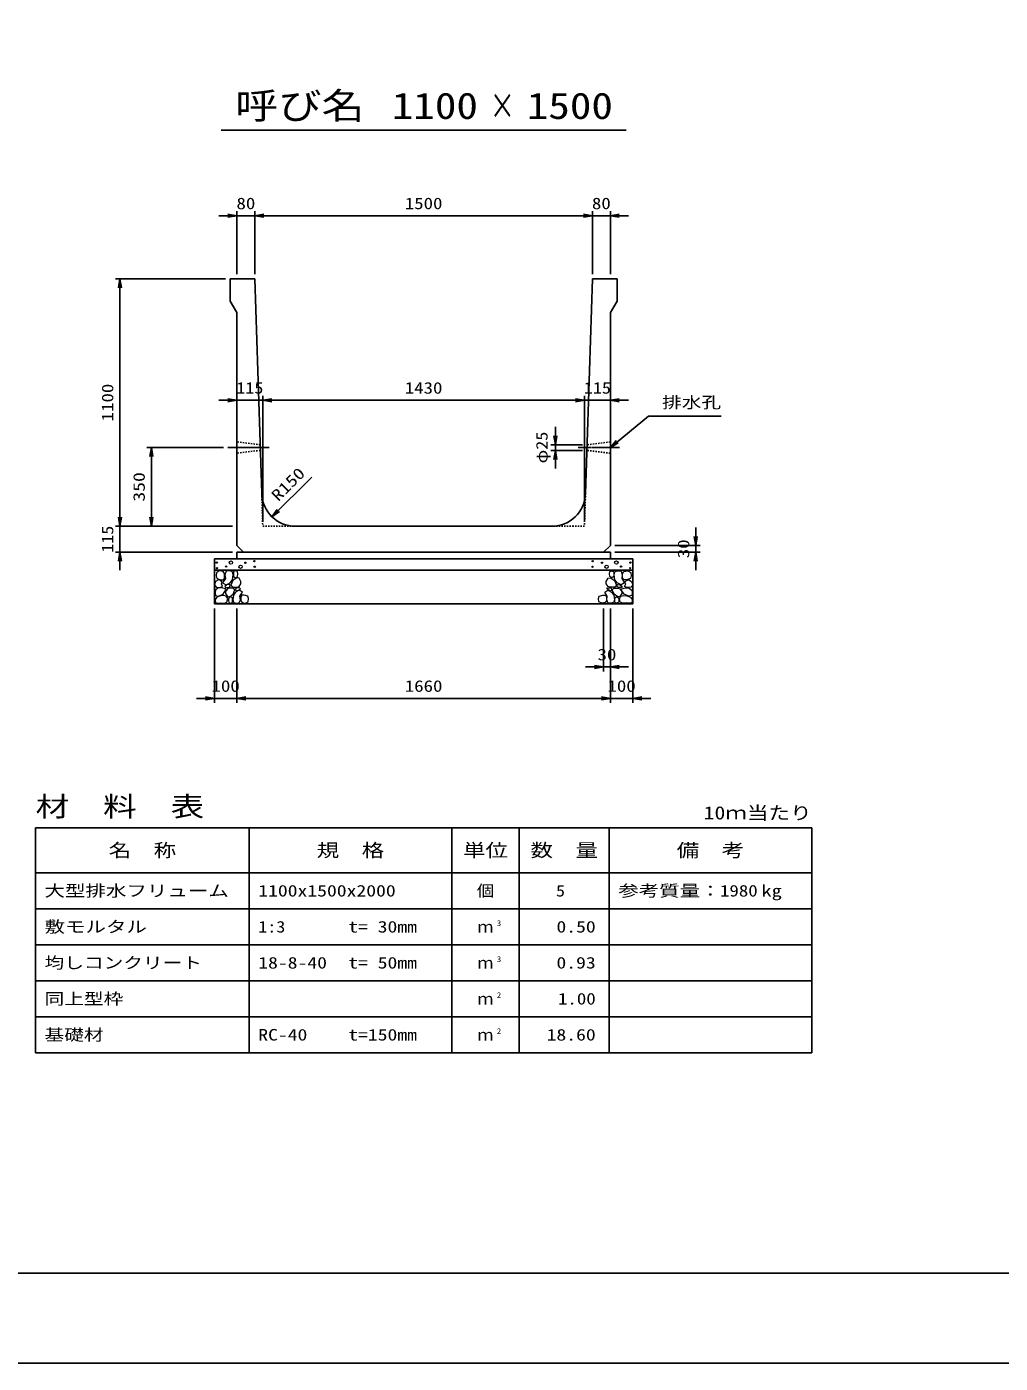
# Model space of a CAD drawing. Units: millimetres at full size. Extents: x 0 to 16820, y 0 to 11880.
# Drawn here: x 5646 to 9973, y 0 to 5940 of the extents above; entities that cross this region are included whole.
import ezdxf
from ezdxf.enums import TextEntityAlignment as Align

# ---------------------------------------------------------------- set-up
doc = ezdxf.new("R2010")
doc.units = ezdxf.units.MM
doc.linetypes.add('CHAIN', pattern=[18.5, 12, -1.5, 3.5, -1.5])
doc.linetypes.add('DASHED_SPACED', pattern=[12, 6, -6])
for name, color, linetype, lineweight in [('0_2', 7, 'Continuous', 25), ('D-BMK', 2, 'CHAIN', 25), ('D-DCR-HCHn', 4, 'Continuous', 9), ('D-MTR-FRAM', 7, 'Continuous', 25), ('D-MTR-LINE', 7, 'Continuous', 25), ('D-STR-DIM', 7, 'Continuous', 25), ('D-STR-STRn', 1, 'Continuous', 25), ('D-TTL', 2, 'Continuous', 25), ('D-TTL-TXT', 7, 'Continuous', 25)]:
    doc.layers.add(name, color=color, linetype=linetype, lineweight=lineweight)
doc.layers.add('D-MTR', color=7, linetype='Continuous')
doc.layers.add('D-MTR-TXT', color=7, linetype='Continuous')
doc.styles.add('ＭＳ ゴシック', font='')
doc.styles.get('ＭＳ ゴシック').set_extended_font_data('MS Gothic')

# ---------------------------------------------------------------- blocks, each defined once
blk = doc.blocks.new('open_arrow')
at = {"color": 0, "linetype": 'Continuous', "lineweight": -2}
blk.add_lwpolyline([(7.5, 1.25), (0, 0), (7.5, -1.25)], dxfattribs=at)

msp = doc.modelspace()

# ---------------------------------------------------------------- linework, layer by layer
at = {"layer": '0_2'}
msp.add_lwpolyline([(8240, 4069.775), (8410, 4209.775), (8450, 4209.775), (8732.944, 4209.775)], dxfattribs=at)
at = {"layer": 'D-BMK'}
for p, q in [((6723.864, 4069.775), (6540, 4069.775)), ((8280, 4069.775), (8096.136, 4069.775))]:
    msp.add_line(p, q, dxfattribs=at)
at = {"layer": 'D-DCR-HCHn'}
for points in [[(6518.399, 3518.471), (6502.796, 3521.938), (6488.928, 3515.003), (6487.194, 3499.401), (6490.661, 3487.266), (6507.997, 3482.065), (6520.132, 3482.065), (6525.333, 3490.733), (6525.333, 3509.803)], [(6532.267, 3520.204), (6527.067, 3504.602), (6528.8, 3487.266), (6516.665, 3468.196), (6532.267, 3459.529), (6549.603, 3468.196), (6560.005, 3482.065), (6563.472, 3504.602), (6560.005, 3516.737), (6549.603, 3521.938)], [(6565.206, 3516.737), (6565.206, 3495.934), (6573.874, 3490.733), (6582.542, 3495.934), (6584.275, 3508.069), (6582.542, 3518.471), (6570.407, 3521.938)], [(8254.794, 3516.737), (8254.794, 3495.934), (8246.126, 3490.733), (8237.458, 3495.934), (8235.725, 3508.069), (8237.458, 3518.471), (8249.593, 3521.938)], [(8287.733, 3520.204), (8292.933, 3504.602), (8291.2, 3487.266), (8303.335, 3468.196), (8287.733, 3459.529), (8270.397, 3468.196), (8259.995, 3482.065), (8256.528, 3504.602), (8259.995, 3516.737), (8270.397, 3521.938)], [(8301.601, 3518.471), (8317.204, 3521.938), (8331.072, 3515.003), (8332.806, 3499.401), (8329.339, 3487.266), (8312.003, 3482.065), (8299.868, 3482.065), (8294.667, 3490.733), (8294.667, 3509.803)], [(6485.46, 3475.131), (6480.26, 3459.529), (6487.194, 3449.127), (6504.53, 3447.393), (6516.366, 3452.475), (6511.464, 3464.729), (6514.932, 3471.664), (6507.997, 3478.598), (6497.596, 3482.065)], [(6518.366, 3417.532), (6531.208, 3436.794), (6529.603, 3441.609), (6511.946, 3446.425), (6495.894, 3444.82), (6484.658, 3435.189), (6483.052, 3423.952), (6484.658, 3412.716), (6497.499, 3409.506)], [(6535.735, 3459.529), (6527.067, 3452.594), (6530.534, 3447.393), (6542.669, 3447.393), (6547.87, 3449.127), (6551.337, 3456.061), (6546.136, 3461.262)], [(6561.739, 3478.598), (6553.071, 3457.795), (6560.005, 3449.127), (6580.808, 3449.127), (6589.476, 3452.594), (6598.144, 3464.729), (6598.144, 3475.131), (6589.476, 3489), (6579.074, 3490.733)], [(6587.389, 3435.189), (6595.415, 3441.609), (6592.204, 3446.425), (6580.968, 3446.425), (6576.153, 3444.82), (6572.942, 3438.399), (6577.758, 3433.583)], [(8258.261, 3478.598), (8266.929, 3457.795), (8259.995, 3449.127), (8239.192, 3449.127), (8230.524, 3452.594), (8221.856, 3464.729), (8221.856, 3475.131), (8230.524, 3489), (8240.926, 3490.733)], [(8232.611, 3435.189), (8224.585, 3441.609), (8227.796, 3446.425), (8239.032, 3446.425), (8243.847, 3444.82), (8247.058, 3438.399), (8242.242, 3433.583)], [(8284.265, 3459.529), (8292.933, 3452.594), (8289.466, 3447.393), (8277.331, 3447.393), (8272.13, 3449.127), (8268.663, 3456.061), (8273.864, 3461.262)], [(8301.634, 3417.532), (8288.792, 3436.794), (8290.397, 3441.609), (8308.054, 3446.425), (8324.106, 3444.82), (8335.342, 3435.189), (8336.948, 3423.952), (8335.342, 3412.716), (8322.501, 3409.506)], [(8334.54, 3475.131), (8339.74, 3459.529), (8332.806, 3449.127), (8315.47, 3447.393), (8303.634, 3452.475), (8308.536, 3464.729), (8305.068, 3471.664), (8312.003, 3478.598), (8322.404, 3482.065)], [(6524.787, 3377.402), (6536.023, 3382.218), (6539.234, 3398.27), (6532.813, 3409.506), (6521.577, 3412.716), (6507.13, 3411.111), (6491.078, 3404.69), (6483.052, 3395.059), (6483.052, 3383.823), (6487.868, 3377.402), (6507.13, 3379.007)], [(6563.311, 3417.532), (6571.337, 3436.794), (6564.916, 3444.82), (6545.654, 3444.82), (6537.628, 3441.609), (6529.603, 3430.373), (6529.603, 3420.742), (6537.628, 3407.901), (6547.259, 3406.295)], [(6560.101, 3382.218), (6560.101, 3401.48), (6552.075, 3406.295), (6544.049, 3401.48), (6542.444, 3390.244), (6544.049, 3380.613), (6555.285, 3377.402)], [(6590.599, 3379.007), (6595.415, 3393.454), (6593.81, 3409.506), (6605.046, 3427.163), (6590.599, 3435.189), (6574.548, 3427.163), (6564.916, 3414.321), (6561.706, 3393.454), (6564.916, 3382.218), (6574.548, 3377.402)], [(6603.441, 3380.613), (6617.887, 3377.402), (6630.729, 3383.823), (6632.334, 3398.27), (6629.124, 3409.506), (6613.072, 3414.321), (6601.836, 3414.321), (6597.02, 3406.295), (6597.02, 3388.638)], [(8216.559, 3380.613), (8202.113, 3377.402), (8189.271, 3383.823), (8187.666, 3398.27), (8190.876, 3409.506), (8206.928, 3414.321), (8218.164, 3414.321), (8222.98, 3406.295), (8222.98, 3388.638)], [(8229.401, 3379.007), (8224.585, 3393.454), (8226.19, 3409.506), (8214.954, 3427.163), (8229.401, 3435.189), (8245.452, 3427.163), (8255.084, 3414.321), (8258.294, 3393.454), (8255.084, 3382.218), (8245.452, 3377.402)], [(8256.689, 3417.532), (8248.663, 3436.794), (8255.084, 3444.82), (8274.346, 3444.82), (8282.372, 3441.609), (8290.397, 3430.373), (8290.397, 3420.742), (8282.372, 3407.901), (8272.741, 3406.295)], [(8259.899, 3382.218), (8259.899, 3401.48), (8267.925, 3406.295), (8275.951, 3401.48), (8277.556, 3390.244), (8275.951, 3380.613), (8264.715, 3377.402)], [(8295.213, 3377.402), (8283.977, 3382.218), (8280.766, 3398.27), (8287.187, 3409.506), (8298.423, 3412.716), (8312.87, 3411.111), (8328.922, 3404.69), (8336.948, 3395.059), (8336.948, 3383.823), (8332.132, 3377.402), (8312.87, 3379.007)]]:
    msp.add_lwpolyline(points, close=True, dxfattribs=at)
for centre, radius in [((6553.336, 3558.73), 7.5), ((6658.131, 3564.781), 3), ((8161.869, 3564.781), 3), ((8266.664, 3558.73), 7.5), ((6490.727, 3558.73), 3), ((6491.869, 3533.685), 3), ((6532.292, 3540.527), 3), ((6596.664, 3539.736), 7.5), ((6617.708, 3557.939), 3), ((6659.273, 3539.736), 3), ((8160.727, 3539.736), 3), ((8202.292, 3557.939), 3), ((8223.336, 3539.736), 7.5), ((8287.708, 3540.527), 3), ((8328.131, 3533.685), 3), ((8329.273, 3558.73), 3)]:
    msp.add_circle(centre, radius, dxfattribs=at)
at = {"layer": 'D-MTR-FRAM'}
for p, q in [((5685, 2380), (9135, 2380)), ((5685, 2380), (5685, 1380)), ((9135, 2380), (9135, 1380)), ((5685, 1380), (9135, 1380))]:
    msp.add_line(p, q, dxfattribs=at)
at = {"layer": 'D-MTR-LINE'}
for p, q in [((6635, 2380), (6635, 1380)), ((7535, 2380), (7535, 1380)), ((7835, 2380), (7835, 1380)), ((8235, 2380), (8235, 1380)), ((5685, 2180), (9135, 2180)), ((5685, 2020), (9135, 2020)), ((5685, 1860), (9135, 1860)), ((5685, 1700), (9135, 1700)), ((5685, 1540), (9135, 1540))]:
    msp.add_line(p, q, dxfattribs=at)
at = {"layer": 'D-STR-DIM'}
for p, q in [((6580, 4839.775), (6580, 5119.775)), ((6660, 4839.775), (6660, 5119.775)), ((6660, 4839.775), (6660, 5119.775)), ((8160, 4839.775), (8160, 5119.775)), ((8160, 4839.775), (8160, 5119.775)), ((8240, 4839.775), (8240, 5119.775)), ((6500, 5099.775), (6740, 5099.775)), ((6660, 5099.775), (8160, 5099.775)), ((8080, 5099.775), (8320, 5099.775)), ((6530, 4819.775), (6040, 4819.775)), ((6060, 4819.775), (6060, 3719.775)), ((6500, 4279.775), (6775, 4279.775)), ((6695, 3739.775), (6695, 4299.775)), ((6695, 3739.775), (6695, 4299.775)), ((6695, 4279.775), (8125, 4279.775)), ((8045, 4279.775), (8320, 4279.775)), ((8125, 3739.775), (8125, 4299.775)), ((8125, 3739.775), (8125, 4299.775)), ((7996.136, 4162.275), (7996.136, 3977.275)), ((6520, 4069.775), (6180, 4069.775)), ((6200, 3719.775), (6200, 4069.775)), ((8116.534, 4082.275), (7976.136, 4082.275)), ((8115.739, 4057.275), (7976.136, 4057.275)), ((6735.937, 3762.036), (6912.714, 3938.812)), ((6060, 3799.775), (6060, 3524.775)), ((6560, 3719.775), (6040, 3719.775)), ((6560, 3719.775), (6040, 3719.775)), ((6560, 3719.775), (6180, 3719.775)), ((8620, 3714.775), (8620, 3524.775)), ((8260, 3634.775), (8640, 3634.775)), ((6560, 3604.775), (6040, 3604.775)), ((8260, 3604.775), (8640, 3604.775)), ((6480, 3354.775), (6480, 2934.775)), ((6580, 3354.775), (6580, 2934.775)), ((6580, 3354.775), (6580, 2934.775)), ((8210, 3354.775), (8210, 3074.775)), ((8240, 3354.775), (8240, 2934.775)), ((8240, 3354.775), (8240, 2934.775)), ((8240, 3354.775), (8240, 3074.775)), ((8340, 3354.775), (8340, 2934.775)), ((8130, 3094.775), (8320, 3094.775)), ((6660, 2954.775), (6400, 2954.775)), ((6580, 2954.775), (8240, 2954.775)), ((8420, 2954.775), (8160, 2954.775))]:
    msp.add_line(p, q, dxfattribs=at)
at = {"layer": 'D-STR-STRn'}
for p, q in [((6550, 4819.775), (6660, 4819.775)), ((6550, 4719.775), (6550, 4819.775)), ((6660, 4819.775), (6690.379, 3865.005)), ((8160, 4819.775), (8129.621, 3865.005)), ((8270, 4819.775), (8160, 4819.775)), ((8270, 4719.775), (8270, 4819.775)), ((6550, 4719.775), (6580, 4669.775)), ((8270, 4719.775), (8240, 4669.775)), ((6580, 3634.775), (6580, 4669.775)), ((8240, 3634.775), (8240, 4669.775)), ((6840.303, 3719.775), (7979.697, 3719.775)), ((6580, 3634.775), (6610, 3604.775)), ((8240, 3634.775), (8210, 3604.775)), ((6480, 3374.775), (6480, 3574.775)), ((6480, 3574.775), (8340, 3574.775)), ((6580, 3604.775), (8240, 3604.775)), ((6580, 3604.775), (6580, 3574.775)), ((8240, 3604.775), (8240, 3574.775)), ((8340, 3374.775), (8340, 3574.775)), ((6480, 3524.775), (8340, 3524.775)), ((6480, 3374.775), (8340, 3374.775))]:
    msp.add_line(p, q, dxfattribs=at)
at = {"layer": 'D-STR-STRn', "color": 2, "linetype": 'DASHED_SPACED'}
for p, q in [((6683.466, 4082.275), (6580, 4094.775)), ((6684.261, 4057.275), (6580, 4044.775)), ((8240, 4044.775), (8135.739, 4057.275)), ((8240, 4094.775), (8136.534, 4082.275)), ((6690.379, 3865.005), (6695, 3719.775)), ((8129.621, 3865.005), (8125, 3719.775)), ((6695, 3719.775), (6840.303, 3719.775)), ((8125, 3719.775), (7979.697, 3719.775))]:
    msp.add_line(p, q, dxfattribs=at)
at = {"layer": 'D-STR-STRn'}
for centre, start, end in [((6840.303, 3869.775), 181.82243, 270), ((7979.697, 3869.775), 270, 358.17757)]:
    msp.add_arc(centre, 150, start, end, dxfattribs=at)
at = {"layer": 'D-TTL'}
for points in [[(0, 0), (16820, 0), (16820, 11880), (0, 11880)], [(400, 400), (16420, 400), (16420, 11480), (400, 11480)]]:
    msp.add_lwpolyline(points, close=True, dxfattribs=at)
at = {"layer": 'D-TTL-TXT'}
msp.add_line((6510, 5480), (8310, 5480), dxfattribs=at)

# ---------------------------------------------------------------- block references
at = {"layer": '0_2', "xscale": 5.33, "yscale": 5.33, "rotation": 39.5}
msp.add_blockref('open_arrow', (8240, 4069.775), dxfattribs=at)
at = {"layer": 'D-STR-DIM', "xscale": 5.33, "yscale": 5.33}
for p, rotation in [((6580, 5099.775), 180), ((8160, 5099.775), 180), ((8160, 5099.775), 180), ((6060, 4819.775), 270), ((6580, 4279.775), 180), ((8125, 4279.775), 180), ((8125, 4279.775), 180), ((7996.136, 4082.275), 90), ((6200, 4069.775), 270), ((7996.136, 4057.275), 270), ((6060, 3719.775), 90), ((6060, 3719.775), 90), ((6200, 3719.775), 90), ((6735.937, 3762.036), 45), ((8620, 3634.775), 90), ((6060, 3604.775), 270), ((8620, 3604.775), 270), ((8210, 3094.775), 180), ((6480, 2954.775), 180), ((8240, 2954.775), 180), ((8240, 2954.775), 180)]:
    msp.add_blockref('open_arrow', p, dxfattribs=dict(at, rotation=rotation))
for p in [(6660, 5099.775), (6660, 5099.775), (8240, 5099.775), (6695, 4279.775), (6695, 4279.775), (8240, 4279.775), (8240, 3094.775), (6580, 2954.775), (6580, 2954.775), (8340, 2954.775)]:
    msp.add_blockref('open_arrow', p, dxfattribs=at)

# ---------------------------------------------------------------- texts
at = {"layer": '0_2', "style": 'ＭＳ ゴシック', "width": 1.25}
msp.add_text('排水孔', height=51.32, dxfattribs=at).set_placement((8470, 4229.775), align=Align.BOTTOM_LEFT)
at = {"layer": 'D-MTR', "style": 'ＭＳ ゴシック', "width": 1.25}
msp.add_text('材\u3000料\u3000表', height=87.98, dxfattribs=at).set_placement((5685, 2404), align=Align.BOTTOM_LEFT)
at = {"layer": 'D-MTR', "style": 'ＭＳ ゴシック', "width": 1.2}
msp.add_text('10ｍ当たり', height=58.65, dxfattribs=at).set_placement((9135, 2399.333), align=Align.BOTTOM_RIGHT)
at = {"layer": 'D-MTR-TXT', "style": 'ＭＳ ゴシック'}
for s, height, width, p in [('名\u3000称', 58.65, 1.25, (6160, 2280)), ('規\u3000格', 58.65, 1.25, (7085, 2280)), ('単位', 58.65, 1.25, (7685, 2280)), ('数\u3000量', 58.65, 1.25, (8035, 2280)), ('備\u3000考', 58.65, 1.25, (8685, 2280)), ('個', 51.32, 1.1, (7685, 2100))]:
    msp.add_text(s, height=height, dxfattribs=dict(at, width=width)).set_placement(p, align=Align.MIDDLE_CENTER)
for s, width, p in [('大型排水フリューム', 1.3, (5725, 2100)), ('1100x1500x2000', 1.25, (6675, 2100)), ('参考質量：    kg', 1.3, (8275, 2100)), ('敷モルタル', 1.3, (5725, 1940)), ('1:3', 1.15, (6675, 1940)), ('t= 30mm', 1.25, (7075, 1940)), ('均しコンクリート', 1.25, (5725, 1780)), ('18-8-40', 1.25, (6675, 1780)), ('t= 50mm', 1.25, (7075, 1780)), ('同上型枠', 1.25, (5725, 1620)), ('基礎材', 1.25, (5725, 1460)), ('RC-40', 1.25, (6675, 1460)), ('t=150mm', 1.25, (7075, 1460))]:
    msp.add_text(s, height=51.32, dxfattribs=dict(at, width=width)).set_placement(p, align=Align.MIDDLE_LEFT)
for s, width, p in [('5', 1.15, (8038.553, 2100)), ('1980', 1.2, (8895, 2100)), ('0.50', 1.25, (8175, 1940)), ('0.93', 1.25, (8175, 1780)), ('1.00', 1.2, (8175, 1620)), ('18.60', 1.25, (8175, 1460))]:
    msp.add_text(s, height=51.32, dxfattribs=dict(at, width=width)).set_placement(p, align=Align.MIDDLE_RIGHT)
at = {"layer": 'D-MTR-TXT', "style": 'ＭＳ ゴシック', "width": 1.15}
for s, p in [('3', (7735, 1935.333)), ('3', (7735, 1775.333)), ('2', (7735, 1615.333)), ('2', (7735, 1455.333))]:
    msp.add_text(s, height=25.66, dxfattribs=at).set_placement(p, align=Align.BOTTOM_LEFT)
at = {"layer": 'D-MTR-TXT', "style": 'ＭＳ ゴシック'}
for p in [(7685, 1940), (7685, 1780), (7685, 1620), (7685, 1460)]:
    msp.add_text('ｍ', height=51.32, dxfattribs=at).set_placement(p, align=Align.MIDDLE_CENTER)
at = {"layer": 'D-STR-DIM', "style": 'ＭＳ ゴシック'}
for s, width, p in [('80', 1.2, (6620, 5154.775)), ('1500', 1.2, (7410, 5154.775)), ('80', 1.2, (8200, 5154.775)), ('115', 1.15, (6637.5, 4334.775)), ('1430', 1.2, (7410, 4334.775)), ('115', 1.15, (8182.5, 4334.775)), ('30', 1.2, (8225, 3149.775)), ('100', 1.2, (6530, 3009.775)), ('1660', 1.2, (7410, 3009.775)), ('100', 1.2, (8290, 3009.775))]:
    msp.add_text(s, height=51.32, dxfattribs=dict(at, width=width)).set_placement(p, align=Align.MIDDLE_CENTER)
for s, width, p in [('1100', 1.2, (6005, 4269.775)), ('φ25', 1.15, (7935.451, 4069.775)), ('350', 1.25, (6145, 3894.775)), ('115', 1.15, (6005, 3662.275)), ('30', 1.2, (8565, 3619.775))]:
    msp.add_text(s, height=51.32, rotation=90, dxfattribs=dict(at, width=width)).set_placement(p, align=Align.MIDDLE_CENTER)
at = {"layer": 'D-STR-DIM', "style": 'ＭＳ ゴシック', "width": 1.25}
msp.add_text('R150', height=51.32, rotation=45, dxfattribs=at).set_placement((6774.877, 3816.061), align=Align.BOTTOM_LEFT)
at = {"layer": 'D-TTL-TXT', "style": 'ＭＳ ゴシック'}
for s, width, p in [('呼び名', 1.2, (6860, 5495)), ('1100', 1.2, (7460, 5495)), ('1500', 1.2, (8060, 5495)), ('×', 0.7, (7760, 5495))]:
    msp.add_text(s, height=117.3, dxfattribs=dict(at, width=width)).set_placement(p, align=Align.BOTTOM_CENTER)

doc.saveas('drawing.dxf')
